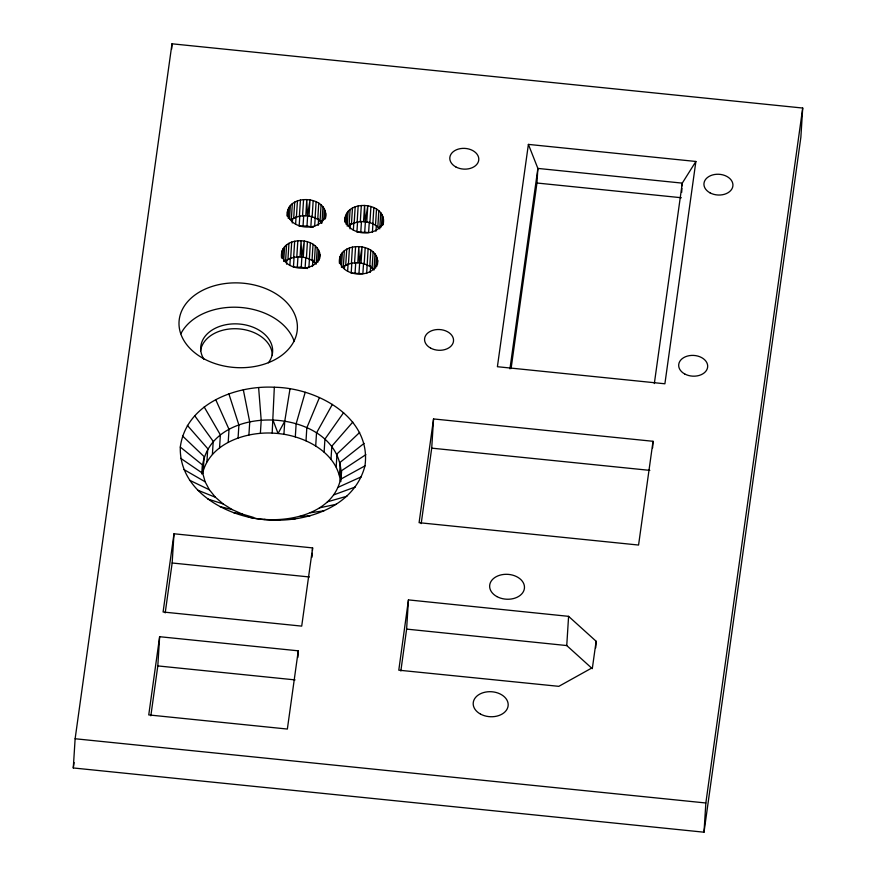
<?xml version="1.0" encoding="UTF-8"?>
<svg xmlns="http://www.w3.org/2000/svg" width="876" height="876" viewBox="0 0 876 876"><rect width="100%" height="100%" fill="white"/><g stroke="black" fill="none" stroke-linecap="round" stroke-linejoin="round"><path stroke-width="1.31" d="M202.597 473.182C209.922 443.574 244.645 431.901 272.173 433.062L274.33 387.247C316.532 387.794 371.796 416.954 364.964 465.879C353.926 508.485 303.184 523.717 263.84 519.556C225.537 516.205 179.011 490.604 180.303 447.067C185.986 403.792 235.71 385.21 274.33 387.247M73.288 767.956L75.128 738.753L171.992 43.8L802.712 108.044L800.872 137.247L704.008 832.2L73.288 767.956L74.044 762.536M171.663 49.111L171.992 43.8M150.847 715.812L157.811 665.913L159.64 636.71L298.267 650.824L297.851 657.46M165.203 612.893L172.156 562.994L173.995 533.78L312.612 547.905L312.447 550.555M201.896 474.036C201.732 396.653 349.655 405.161 340.797 481.658M203.309 469.613L204.13 456.626L182.526 435.974M206.933 461.674L207.743 448.687L187.355 425.386M212.397 454.348L213.218 441.362L194.636 415.618M219.558 447.833L220.369 434.857L204.185 406.946M228.198 442.336L229.019 429.36L215.704 399.609M238.075 438L238.896 425.024L228.877 393.839M248.915 434.967L249.726 421.98L243.32 389.776M260.38 433.302L261.201 420.316L258.617 387.564M281.59 258.091C278.25 234.089 323.299 235.688 319.685 258.672M282.532 258.048L283.123 248.587M283.693 261.442L284.634 246.572M287.153 215.945C285.521 192.162 330.712 195.37 325.335 218.858M287.448 216.361L287.865 209.594M288.182 218.234L288.861 207.415M286.594 244.776L285.576 261.004C294.686 254.62 308.713 255.748 316.225 264.125L317.243 247.897M286.561 264.147L286.802 260.249M289.518 218.923L290.372 205.4M287.952 259.493L288.97 243.265M292.332 203.604L291.314 219.832C300.424 213.448 314.451 214.576 321.963 222.953M292.299 222.975L292.54 219.077M289.857 265.505L290.35 257.719M290.668 258.3L291.697 242.072M293.69 218.321L294.708 202.093M295.595 224.333L296.088 216.547M293.646 257.467L294.675 241.239M296.406 217.128L297.435 200.9M294.084 256.931L293.427 267.311L301.256 267.158L307.585 268.516M340.425 481.209C336.921 453.965 308.735 438.35 283.923 434.266L284.744 421.279L290.011 388.845M296.8 257.007L297.829 240.78M299.384 216.295L300.413 200.067M299.822 215.759L299.165 226.15L306.994 225.986L313.323 227.355M297.314 266.994L297.971 256.613M300.041 256.942L301.07 240.714L301.673 257.062L304.3 241.042L303.282 257.27M302.548 215.835L303.567 199.608M303.052 225.833L303.709 215.441M301.256 267.158L301.902 256.777M305.779 215.77L306.808 199.542L307.41 215.89L310.038 199.87L309.02 216.098M306.994 225.986L307.64 215.606M305.122 267.793L305.779 257.413M295.311 436.861L296.132 423.875L305.198 392.306M306.414 257.982L307.432 241.754M310.86 226.621L311.517 216.241M309.348 259.066L310.378 242.838M308.899 267.585L309.469 258.497M312.152 216.821L313.17 200.593M312.02 260.479L313.039 244.251M315.086 217.894L316.116 201.666M314.637 226.413L315.207 217.325M312.469 266.501L312.885 260.008M314.331 262.176L315.349 245.948M317.758 219.307L318.776 203.079M318.218 225.329L318.623 218.847M306.009 440.781L306.83 427.795L319.455 397.529M320.069 221.015L321.087 204.787M317.9 262.209L318.667 250.032M319.061 260.413L319.576 252.299M321.481 223.336L321.645 220.741M322.05 221.606L322.981 206.725M323.726 219.679L324.405 208.86M324.886 217.883L325.314 211.127M325.325 218.463L325.686 213.448M315.699 445.906L316.521 432.93L332.376 404.373M312.02 557.191L312.272 553.216M324.109 452.104L324.93 439.128L343.6 412.64M339.461 263.413C336.636 239.86 381.126 241.864 377.446 264.563M340.293 263.928L340.884 254.467M341.454 267.322L342.385 252.452M344.914 221.825C343.282 198.042 388.473 201.25 383.097 224.738M345.199 222.241L345.626 215.474M331.008 459.188L331.818 446.202L352.787 422.079M345.943 224.114L346.622 213.295M344.356 250.656L343.337 266.884C352.437 260.5 366.475 261.628 373.986 270.005L375.005 253.788M344.399 268.724L344.564 266.129M347.192 226.161L348.122 211.28M345.713 265.373L346.732 249.145M350.093 209.495L349.075 225.723C358.175 219.329 372.212 220.456 379.724 228.844L380.742 212.616M350.05 228.855L350.378 223.665M347.619 271.385L348.111 263.599M348.429 264.18L349.447 247.963M336.176 466.952L336.986 453.965L359.675 432.426M351.451 224.201L352.47 207.984M353.356 230.224L353.849 222.427M351.407 263.347L352.426 247.12M354.167 223.019L355.185 206.791M351.834 262.811L351.188 273.202L362.883 273.673L363.54 263.293M339.472 475.175L340.293 462.189L364.077 443.387M354.561 262.888L355.579 246.66M357.145 222.175L358.164 205.948M357.572 221.639L356.926 232.03L368.621 232.512L369.278 222.121M355.076 272.885L355.733 262.493M357.802 262.822L358.821 246.594L359.423 262.942L362.062 246.933L361.032 263.161M360.299 221.727L361.317 205.499M360.813 231.713L361.47 221.321M359.007 273.038L359.664 262.658M363.54 221.661L364.558 205.433L365.161 221.77L367.8 205.761L366.77 221.989M364.745 231.877L365.401 221.486M364.164 263.873L365.193 247.645M366.661 273.465L368.128 248.718M369.902 222.701L370.931 206.473M369.771 266.359L370.8 250.131M372.847 223.774L373.866 207.546M372.399 232.304L372.968 223.216M370.23 272.392L370.636 265.899M372.092 268.067L373.11 251.839M375.508 225.187L376.538 208.959M375.968 231.22L376.297 226.019M377.83 226.895L378.848 210.667M375.662 268.089L376.428 255.912M376.822 266.293L377.337 258.179M381.399 226.917L382.166 214.751M382.56 225.121L383.075 217.007M383.086 224.355L383.436 219.329M400.847 671.005L406.617 629.099L408.446 599.896L568.59 616.343L596.129 641.254L595.702 647.89M421.192 523.607L431.715 448.151L433.554 418.936L653.036 441.296L652.609 447.932M511.091 368.555L536.955 183.018L537.875 168.422L528.392 144.398L695.883 161.469L664.895 383.787L497.404 366.715L528.392 144.398M592.318 668.684L566.75 645.557L568.59 616.343M681.681 192.424L681.933 188.439M682.097 185.778L682.273 183.128L695.883 161.469M704.008 832.2L705.848 802.985L802.712 108.044M319.937 254.62C318.152 274.911 278.809 271.429 282.127 250.766M248.357 517.015C283.485 525.37 339.768 515.416 341.629 470.631L365.85 454.655M377.698 260.5C375.913 280.802 336.57 277.309 339.888 256.646M408.446 599.896L398.788 670.184L558.833 686.335L592.439 667.654L596.129 641.254M159.64 636.71L148.745 714.925L287.361 729.051L298.267 650.824M173.995 533.78L163.089 612.006L301.705 626.121L312.612 547.905M433.554 418.936L419.089 522.687L638.571 545.047L653.036 441.296M509.941 368.851L537.875 168.422L682.273 183.128L654.328 383.557M325.5 215.759C320.2 232.622 288.489 230.005 287.416 211.882M383.25 221.65C377.961 238.502 346.25 235.885 345.166 217.763M284.744 421.279L278.075 433.489L272.173 433.062M340.961 479.062L364.964 465.879M338.3 487.22L361.427 476.763M333.745 494.874L355.349 486.979M327.416 501.817L346.896 496.232M319.477 507.85L336.329 504.269M263.84 519.556L265.11 519.315M310.181 512.778L323.934 510.839M299.789 516.479L310.071 515.778M288.598 518.844L295.157 518.92M536.955 183.018L681.353 197.735M431.715 448.151L649.839 470.368M172.156 562.994L309.414 576.977M157.811 665.913L295.07 679.896M75.128 738.753L705.848 802.985M406.617 629.099L566.75 645.557M283.923 434.266L278.075 433.489L272.983 420.086M276.925 519.796L279.586 520.191M233.574 512.657L242.422 514.135L253.503 517.409M219.942 506.591L232.184 509.591L242.422 514.135M207.82 499.013L223.106 503.908L232.184 509.591M197.582 490.133L215.419 497.25L223.106 503.908M189.512 480.201L209.375 489.793L215.419 497.25M183.851 469.503L205.126 481.778L209.375 489.793M180.752 458.356L202.794 473.412L205.126 481.778M180.303 447.067L202.465 464.948L202.794 473.412M180.872 333.745A59.261 42.344 3.6 0 1 239.805 307.399A59.261 42.344 3.6 0 1 294.248 341.53M203.878 359.237A36.026 25.732 3.6 0 1 237.878 323.923A36.026 25.732 3.6 0 1 268.385 362.763M200.549 350.849A36.026 25.732 3.6 0 1 238.042 328.818A36.026 25.732 3.6 0 1 272.348 355.459M203.363 358.492A59.261 42.344 3.6 0 0 297.074 331.555A59.261 42.344 3.6 0 0 214.149 285.817A59.261 42.344 3.6 0 0 203.363 358.492M496.911 596.589A17.432 12.45 3.6 0 0 524.395 588.541A17.432 12.45 3.6 0 0 499.889 575.193A17.432 12.45 3.6 0 0 496.911 596.589M480.497 714.082A17.509 12.505 3.6 0 0 508.102 705.99A17.509 12.505 3.6 0 0 483.486 692.587A17.509 12.505 3.6 0 0 480.497 714.082M709.965 192.819A14.52 10.381 3.6 0 0 732.873 186.106A14.52 10.381 3.6 0 0 712.451 174.992A14.52 10.381 3.6 0 0 709.965 192.819M684.714 373.964A14.52 10.381 3.6 0 0 707.622 367.252A14.52 10.381 3.6 0 0 687.2 356.138A14.52 10.381 3.6 0 0 684.714 373.964M455.838 166.933A14.52 10.381 3.6 0 0 478.734 160.22A14.52 10.381 3.6 0 0 458.312 149.106A14.52 10.381 3.6 0 0 455.838 166.933M430.587 348.079A14.52 10.381 3.6 0 0 453.483 341.366A14.52 10.381 3.6 0 0 433.072 330.252A14.52 10.381 3.6 0 0 430.587 348.079"/></g></svg>
